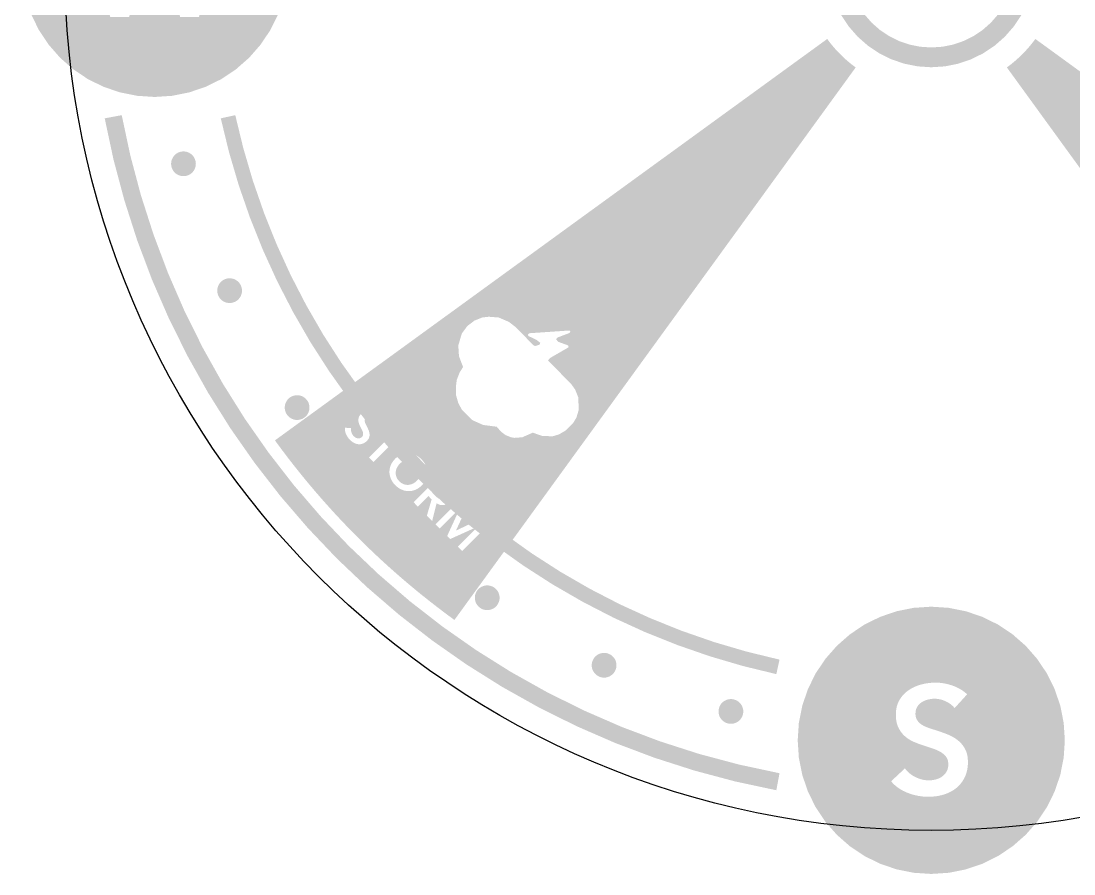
# Model space of a CAD drawing. Header units: millimetres. Extents: x 6 to 441, y 6 to 299.
# Drawn here: x 139 to 181.57, y 142.4 to 176.87 of the extents above; entities that cross this region are included whole.
import ezdxf

# ---------------------------------------------------------------- set-up
doc = ezdxf.new("R2010")
doc.units = ezdxf.units.MM
doc.layers.add('CUT', color=1, linetype='Continuous')
doc.layers.add('RASTER', color=7, linetype='Continuous')

msp = doc.modelspace()

# ---------------------------------------------------------------- hatches: boundary and pattern name
at = {"layer": 'RASTER'}
h = msp.add_hatch(color=7, dxfattribs=at)
h.paths.add_polyline_path([(149.8, 179.2), (149.754, 178.495), (149.616, 177.802), (149.389, 177.134), (149.077, 176.5), (148.684, 175.913), (148.218, 175.382), (147.687, 174.916), (147.1, 174.523), (146.466, 174.211), (145.798, 173.984), (145.105, 173.846), (144.4, 173.8), (143.695, 173.846), (143.002, 173.984), (142.334, 174.211), (141.7, 174.523), (141.113, 174.916), (140.582, 175.382), (140.116, 175.913), (139.723, 176.5), (139.411, 177.134), (139.184, 177.802), (139.046, 178.495), (139, 179.2), (139.046, 179.905), (139.184, 180.598), (139.411, 181.266), (139.723, 181.9), (140.116, 182.487), (140.582, 183.018), (141.113, 183.484), (141.7, 183.877), (142.334, 184.189), (143.002, 184.416), (143.695, 184.554), (144.4, 184.6), (145.105, 184.554), (145.798, 184.416), (146.466, 184.189), (147.1, 183.877), (147.687, 183.484), (148.218, 183.018), (148.684, 182.487), (149.077, 181.9), (149.389, 181.266), (149.616, 180.598), (149.754, 179.905)])
h.paths.add_polyline_path([(141.325, 181.42), (142.608, 177.03), (143.365, 177.03), (144.394, 180.322), (144.406, 180.322), (145.435, 177.03), (146.192, 177.03), (147.475, 181.42), (146.644, 181.42), (145.776, 178.196), (145.764, 178.196), (144.815, 181.42), (144.009, 181.42), (143.042, 178.196), (143.03, 178.196), (142.18, 181.42), (141.325, 181.42)], flags=0)
h = msp.add_hatch(color=7, dxfattribs=at)
h.paths.add_polyline_path([(180, 179.2), (179.964, 178.652), (179.857, 178.113), (179.68, 177.593), (179.437, 177.1), (179.132, 176.643), (178.77, 176.23), (178.357, 175.868), (177.9, 175.563), (177.407, 175.32), (176.887, 175.143), (176.348, 175.036), (175.8, 175), (175.252, 175.036), (174.713, 175.143), (174.193, 175.32), (173.7, 175.563), (173.243, 175.868), (172.83, 176.23), (172.468, 176.643), (172.163, 177.1), (171.92, 177.593), (171.743, 178.113), (171.636, 178.652), (171.6, 179.2), (171.636, 179.748), (171.743, 180.287), (171.92, 180.807), (172.163, 181.3), (172.468, 181.757), (172.83, 182.17), (173.243, 182.532), (173.7, 182.837), (174.193, 183.08), (174.713, 183.257), (175.252, 183.364), (175.8, 183.4), (176.348, 183.364), (176.887, 183.257), (177.407, 183.08), (177.9, 182.837), (178.357, 182.532), (178.77, 182.17), (179.132, 181.757), (179.437, 181.3), (179.68, 180.807), (179.857, 180.287), (179.964, 179.748)])
h.paths.add_polyline_path([(179.2, 179.2), (179.171, 178.756), (179.084, 178.32), (178.941, 177.899), (178.744, 177.5), (178.497, 177.13), (178.204, 176.796), (177.87, 176.503), (177.5, 176.256), (177.101, 176.059), (176.68, 175.916), (176.244, 175.829), (175.8, 175.8), (175.356, 175.829), (174.92, 175.916), (174.499, 176.059), (174.1, 176.256), (173.73, 176.503), (173.396, 176.796), (173.103, 177.13), (172.856, 177.5), (172.659, 177.899), (172.516, 178.32), (172.429, 178.756), (172.4, 179.2), (172.429, 179.644), (172.516, 180.08), (172.659, 180.501), (172.856, 180.9), (173.103, 181.27), (173.396, 181.604), (173.73, 181.897), (174.1, 182.144), (174.499, 182.341), (174.92, 182.484), (175.356, 182.571), (175.8, 182.6), (176.244, 182.571), (176.68, 182.484), (177.101, 182.341), (177.5, 182.144), (177.87, 181.897), (178.204, 181.604), (178.497, 181.27), (178.744, 180.9), (178.941, 180.501), (179.084, 180.08), (179.171, 179.644)], flags=0)
h = msp.add_hatch(color=7, dxfattribs=at)
h.paths.add_polyline_path([(156.521, 152.664), (156.175, 152.919), (155.833, 153.178), (155.494, 153.442), (155.158, 153.71), (154.826, 153.982), (154.498, 154.259), (154.173, 154.54), (153.853, 154.825), (153.535, 155.114), (153.222, 155.408), (152.912, 155.705), (152.607, 156.007), (152.305, 156.312), (152.008, 156.622), (151.714, 156.935), (151.425, 157.253), (151.14, 157.573), (150.859, 157.898), (150.582, 158.226), (150.31, 158.558), (150.042, 158.894), (149.778, 159.233), (149.519, 159.575), (149.264, 159.921), (171.593, 176.144), (171.633, 176.089), (171.675, 176.034), (171.716, 175.981), (171.759, 175.928), (171.802, 175.875), (171.846, 175.823), (171.89, 175.771), (171.936, 175.721), (171.982, 175.67), (172.028, 175.621), (172.075, 175.571), (172.123, 175.523), (172.171, 175.475), (172.221, 175.428), (172.27, 175.382), (172.321, 175.336), (172.371, 175.29), (172.423, 175.246), (172.475, 175.202), (172.528, 175.159), (172.581, 175.116), (172.634, 175.075), (172.689, 175.033), (172.744, 174.993)])
h.paths.add_polyline_path([(157.256, 160.734), (157.681, 160.545), (158.233, 160.473), (158.393, 160.284), (158.584, 160.137), (158.818, 160.044), (158.956, 160.023), (159.264, 160.046), (159.689, 160.233), (160.082, 160.097), (160.496, 160.088), (160.741, 160.159), (161.028, 160.326), (161.314, 160.613), (161.455, 160.847), (161.55, 161.166), (161.525, 161.665), (161.402, 161.973), (161.251, 162.186), (160.307, 163.153), (160.39, 163.252), (161.121, 163.673), (161.136, 163.726), (161.102, 163.765), (160.719, 163.905), (160.628, 164.013), (160.698, 164.081), (161.176, 164.264), (161.212, 164.34), (161.166, 164.362), (159.551, 164.251), (159.493, 164.204), (159.508, 164.143), (159.848, 163.975), (159.991, 163.864), (159.965, 163.792), (159.784, 163.733), (159.71, 163.769), (159.009, 164.491), (158.722, 164.71), (158.308, 164.887), (157.904, 164.918), (157.649, 164.887), (157.33, 164.761), (157.043, 164.544), (156.818, 164.236), (156.678, 163.758), (156.705, 163.323), (156.871, 162.887), (156.731, 162.664), (156.616, 162.366), (156.578, 162.058), (156.586, 161.75), (156.678, 161.431), (156.824, 161.155), (157.256, 160.734)], flags=0)
h.paths.add_polyline_path([(153.355, 160.52), (153.598, 160.531), (153.596, 160.559), (153.593, 160.586), (153.588, 160.614), (153.582, 160.641), (153.574, 160.668), (153.565, 160.695), (153.555, 160.722), (153.542, 160.748), (153.529, 160.774), (153.515, 160.799), (153.5, 160.823), (153.485, 160.846), (153.468, 160.868), (153.451, 160.89), (153.433, 160.91), (153.414, 160.93), (153.397, 160.946), (153.38, 160.962), (153.361, 160.978), (153.343, 160.993), (153.323, 161.007), (153.304, 161.02), (153.284, 161.033), (153.263, 161.046), (153.242, 161.057), (153.221, 161.068), (153.2, 161.077), (153.179, 161.086), (153.157, 161.093), (153.136, 161.1), (153.114, 161.105), (153.092, 161.109), (153.07, 161.113), (153.048, 161.115), (153.026, 161.116), (153.004, 161.115), (152.983, 161.114), (152.961, 161.111), (152.939, 161.107), (152.917, 161.102), (152.896, 161.095), (152.874, 161.087), (152.854, 161.077), (152.833, 161.065), (152.813, 161.052), (152.793, 161.037), (152.773, 161.02), (152.754, 161.002), (152.737, 160.984), (152.721, 160.967), (152.707, 160.949), (152.695, 160.931), (152.684, 160.914), (152.674, 160.896), (152.665, 160.879), (152.659, 160.861), (152.653, 160.844), (152.648, 160.826), (152.644, 160.809), (152.641, 160.792), (152.639, 160.774), (152.637, 160.757), (152.637, 160.74), (152.637, 160.723), (152.639, 160.706), (152.64, 160.689), (152.643, 160.672), (152.646, 160.655), (152.65, 160.638), (152.655, 160.622), (152.66, 160.605), (152.666, 160.589), (152.673, 160.573), (152.679, 160.557), (152.686, 160.541), (152.693, 160.525), (152.7, 160.51), (152.708, 160.495), (152.715, 160.479), (152.723, 160.464), (152.731, 160.449), (152.738, 160.434), (152.746, 160.419), (152.753, 160.404), (152.761, 160.389), (152.768, 160.374), (152.775, 160.36), (152.782, 160.346), (152.789, 160.332), (152.795, 160.318), (152.801, 160.304), (152.806, 160.291), (152.811, 160.277), (152.816, 160.264), (152.819, 160.252), (152.823, 160.239), (152.825, 160.226), (152.827, 160.214), (152.829, 160.202), (152.83, 160.19), (152.83, 160.178), (152.829, 160.167), (152.828, 160.155), (152.827, 160.144), (152.824, 160.133), (152.821, 160.122), (152.816, 160.111), (152.811, 160.101), (152.805, 160.09), (152.797, 160.08), (152.789, 160.07), (152.779, 160.06), (152.769, 160.05), (152.759, 160.041), (152.748, 160.033), (152.738, 160.026), (152.727, 160.02), (152.716, 160.015), (152.705, 160.011), (152.695, 160.008), (152.684, 160.005), (152.673, 160.003), (152.662, 160.002), (152.651, 160.001), (152.64, 160.001), (152.628, 160.001), (152.617, 160.003), (152.606, 160.004), (152.595, 160.006), (152.584, 160.009), (152.573, 160.012), (152.563, 160.016), (152.552, 160.021), (152.542, 160.025), (152.531, 160.031), (152.521, 160.037), (152.511, 160.043), (152.502, 160.049), (152.492, 160.056), (152.483, 160.063), (152.475, 160.07), (152.466, 160.077), (152.458, 160.085), (152.45, 160.093), (152.436, 160.108), (152.422, 160.124), (152.409, 160.142), (152.397, 160.16), (152.386, 160.179), (152.376, 160.2), (152.367, 160.221), (152.359, 160.243), (152.351, 160.266), (152.346, 160.289), (152.341, 160.311), (152.338, 160.334), (152.337, 160.356), (152.337, 160.378), (152.338, 160.4), (152.341, 160.422), (152.095, 160.431), (152.093, 160.398), (152.094, 160.366), (152.096, 160.333), (152.101, 160.301), (152.108, 160.268), (152.117, 160.236), (152.128, 160.203), (152.141, 160.171), (152.156, 160.139), (152.172, 160.108), (152.19, 160.078), (152.208, 160.05), (152.228, 160.022), (152.249, 159.995), (152.272, 159.969), (152.296, 159.944), (152.314, 159.926), (152.333, 159.909), (152.353, 159.893), (152.372, 159.877), (152.393, 159.863), (152.413, 159.849), (152.434, 159.836), (152.456, 159.824), (152.477, 159.813), (152.499, 159.803), (152.521, 159.794), (152.543, 159.786), (152.565, 159.78), (152.587, 159.775), (152.609, 159.77), (152.631, 159.767), (152.653, 159.765), (152.676, 159.765), (152.698, 159.766), (152.72, 159.767), (152.743, 159.771), (152.765, 159.775), (152.787, 159.781), (152.81, 159.788), (152.832, 159.796), (152.854, 159.806), (152.876, 159.818), (152.897, 159.831), (152.918, 159.845), (152.939, 159.862), (152.96, 159.879), (152.98, 159.899), (152.998, 159.917), (153.014, 159.936), (153.028, 159.954), (153.041, 159.973), (153.052, 159.992), (153.062, 160.011), (153.069, 160.03), (153.076, 160.049), (153.081, 160.069), (153.085, 160.088), (153.088, 160.107), (153.089, 160.126), (153.09, 160.145), (153.09, 160.164), (153.089, 160.183), (153.087, 160.202), (153.084, 160.221), (153.08, 160.24), (153.076, 160.258), (153.071, 160.277), (153.065, 160.295), (153.059, 160.313), (153.052, 160.331), (153.045, 160.349), (153.037, 160.367), (153.029, 160.384), (153.021, 160.402), (153.013, 160.419), (153.005, 160.435), (152.996, 160.452), (152.988, 160.468), (152.98, 160.484), (152.973, 160.498), (152.966, 160.511), (152.959, 160.525), (152.952, 160.538), (152.946, 160.55), (152.94, 160.563), (152.934, 160.575), (152.928, 160.588), (152.922, 160.599), (152.918, 160.611), (152.913, 160.623), (152.909, 160.634), (152.905, 160.645), (152.902, 160.656), (152.9, 160.667), (152.898, 160.677), (152.896, 160.688), (152.895, 160.698), (152.894, 160.708), (152.894, 160.718), (152.895, 160.728), (152.896, 160.738), (152.897, 160.748), (152.9, 160.757), (152.902, 160.767), (152.906, 160.776), (152.91, 160.785), (152.916, 160.794), (152.921, 160.803), (152.928, 160.812), (152.935, 160.821), (152.943, 160.829), (152.953, 160.838), (152.962, 160.846), (152.972, 160.853), (152.982, 160.859), (152.992, 160.865), (153.002, 160.869), (153.012, 160.873), (153.023, 160.876), (153.033, 160.878), (153.044, 160.88), (153.054, 160.881), (153.065, 160.881), (153.075, 160.881), (153.086, 160.88), (153.096, 160.879), (153.107, 160.877), (153.117, 160.874), (153.128, 160.871), (153.138, 160.868), (153.148, 160.864), (153.158, 160.86), (153.168, 160.855), (153.178, 160.85), (153.187, 160.844), (153.197, 160.838), (153.206, 160.832), (153.216, 160.826), (153.224, 160.819), (153.233, 160.812), (153.241, 160.805), (153.25, 160.797), (153.257, 160.79), (153.27, 160.776), (153.282, 160.762), (153.293, 160.747), (153.303, 160.731), (153.313, 160.715), (153.322, 160.698), (153.33, 160.68), (153.337, 160.661), (153.343, 160.642), (153.348, 160.624), (153.352, 160.605), (153.355, 160.588), (153.356, 160.57), (153.357, 160.553), (153.357, 160.536), (153.355, 160.52)], flags=0)
h.paths.add_polyline_path([(153.912, 160.07), (153.067, 159.224), (153.245, 159.046), (154.09, 159.892), (154.397, 159.585), (154.553, 159.74), (153.761, 160.532), (153.605, 160.377), (153.912, 160.07)], flags=0)
h.paths.add_polyline_path([(154.123, 159.175), (154.095, 159.145), (154.068, 159.115), (154.043, 159.084), (154.021, 159.052), (154, 159.02), (153.981, 158.988), (153.964, 158.954), (153.949, 158.92), (153.936, 158.886), (153.924, 158.851), (153.915, 158.817), (153.907, 158.782), (153.901, 158.747), (153.897, 158.712), (153.894, 158.677), (153.894, 158.642), (153.895, 158.606), (153.898, 158.571), (153.903, 158.536), (153.91, 158.501), (153.918, 158.466), (153.929, 158.432), (153.941, 158.397), (153.955, 158.363), (153.97, 158.329), (153.988, 158.296), (154.007, 158.263), (154.028, 158.231), (154.051, 158.2), (154.076, 158.169), (154.102, 158.139), (154.13, 158.11), (154.16, 158.081), (154.19, 158.055), (154.221, 158.03), (154.253, 158.007), (154.285, 157.985), (154.318, 157.966), (154.351, 157.948), (154.385, 157.932), (154.42, 157.918), (154.454, 157.906), (154.489, 157.895), (154.524, 157.887), (154.559, 157.88), (154.594, 157.875), (154.63, 157.872), (154.665, 157.87), (154.701, 157.871), (154.736, 157.873), (154.771, 157.877), (154.806, 157.883), (154.841, 157.89), (154.876, 157.9), (154.91, 157.911), (154.945, 157.925), (154.979, 157.94), (155.012, 157.957), (155.045, 157.976), (155.077, 157.996), (155.108, 158.019), (155.139, 158.044), (155.169, 158.07), (155.199, 158.099), (155.228, 158.129), (155.255, 158.16), (155.28, 158.191), (155.303, 158.223), (155.325, 158.255), (155.344, 158.288), (155.361, 158.322), (155.376, 158.356), (155.389, 158.39), (155.4, 158.425), (155.41, 158.459), (155.417, 158.494), (155.423, 158.528), (155.427, 158.563), (155.428, 158.598), (155.428, 158.633), (155.426, 158.668), (155.423, 158.703), (155.417, 158.738), (155.41, 158.772), (155.4, 158.806), (155.389, 158.841), (155.376, 158.875), (155.362, 158.909), (155.345, 158.943), (155.327, 158.976), (155.307, 159.008), (155.286, 159.04), (155.262, 159.071), (155.237, 159.102), (155.211, 159.132), (155.182, 159.162), (155.153, 159.19), (155.123, 159.217), (155.093, 159.241), (155.061, 159.264), (155.03, 159.286), (154.997, 159.305), (154.965, 159.323), (154.931, 159.339), (154.897, 159.354), (154.863, 159.367), (154.829, 159.377), (154.795, 159.387), (154.761, 159.394), (154.726, 159.399), (154.692, 159.403), (154.657, 159.405), (154.622, 159.404), (154.587, 159.403), (154.553, 159.399), (154.518, 159.393), (154.484, 159.385), (154.449, 159.376), (154.415, 159.365), (154.38, 159.352), (154.346, 159.336), (154.313, 159.319), (154.28, 159.3), (154.247, 159.279), (154.215, 159.256), (154.184, 159.231), (154.153, 159.204), (154.123, 159.175)], flags=0)
h.paths.add_polyline_path([(154.317, 158.981), (154.336, 159), (154.356, 159.018), (154.377, 159.034), (154.398, 159.05), (154.419, 159.064), (154.441, 159.077), (154.463, 159.089), (154.486, 159.1), (154.509, 159.11), (154.532, 159.119), (154.555, 159.127), (154.578, 159.133), (154.601, 159.138), (154.624, 159.142), (154.648, 159.145), (154.672, 159.146), (154.695, 159.147), (154.719, 159.146), (154.742, 159.144), (154.766, 159.141), (154.789, 159.137), (154.812, 159.131), (154.835, 159.124), (154.858, 159.116), (154.88, 159.107), (154.902, 159.096), (154.924, 159.084), (154.945, 159.071), (154.966, 159.056), (154.987, 159.04), (155.007, 159.022), (155.027, 159.004), (155.045, 158.984), (155.063, 158.964), (155.079, 158.943), (155.094, 158.922), (155.107, 158.901), (155.119, 158.879), (155.13, 158.857), (155.14, 158.834), (155.148, 158.811), (155.155, 158.788), (155.161, 158.765), (155.165, 158.741), (155.168, 158.718), (155.171, 158.694), (155.171, 158.671), (155.171, 158.647), (155.169, 158.624), (155.166, 158.6), (155.162, 158.577), (155.157, 158.553), (155.151, 158.53), (155.143, 158.507), (155.135, 158.484), (155.125, 158.461), (155.114, 158.439), (155.102, 158.416), (155.089, 158.395), (155.074, 158.373), (155.059, 158.352), (155.042, 158.332), (155.024, 158.312), (155.005, 158.292), (154.985, 158.273), (154.964, 158.254), (154.943, 158.237), (154.922, 158.221), (154.9, 158.206), (154.878, 158.193), (154.856, 158.18), (154.833, 158.169), (154.81, 158.159), (154.787, 158.15), (154.763, 158.143), (154.74, 158.137), (154.717, 158.131), (154.693, 158.127), (154.669, 158.125), (154.645, 158.123), (154.622, 158.123), (154.598, 158.124), (154.574, 158.126), (154.551, 158.13), (154.528, 158.134), (154.505, 158.14), (154.482, 158.147), (154.459, 158.156), (154.436, 158.165), (154.414, 158.176), (154.392, 158.189), (154.371, 158.202), (154.351, 158.217), (154.33, 158.233), (154.311, 158.25), (154.291, 158.268), (154.273, 158.288), (154.256, 158.307), (154.24, 158.327), (154.225, 158.348), (154.212, 158.369), (154.2, 158.391), (154.189, 158.413), (154.18, 158.435), (154.171, 158.458), (154.164, 158.481), (154.158, 158.504), (154.154, 158.527), (154.151, 158.55), (154.148, 158.574), (154.147, 158.597), (154.148, 158.621), (154.149, 158.645), (154.152, 158.669), (154.156, 158.692), (154.161, 158.716), (154.167, 158.739), (154.175, 158.762), (154.184, 158.785), (154.194, 158.808), (154.205, 158.831), (154.217, 158.854), (154.231, 158.876), (154.246, 158.898), (154.262, 158.919), (154.279, 158.94), (154.297, 158.961), (154.317, 158.981)], flags=0)
h.paths.add_polyline_path([(155.869, 158.424), (154.868, 157.423), (155.046, 157.244), (155.471, 157.669), (155.601, 157.538), (155.408, 156.882), (155.623, 156.667), (155.8, 157.379), (155.833, 157.36), (155.865, 157.343), (155.898, 157.33), (155.93, 157.319), (155.963, 157.311), (155.995, 157.306), (156.028, 157.303), (156.06, 157.304), (156.093, 157.307), (156.124, 157.314), (156.155, 157.323), (156.185, 157.336), (156.215, 157.352), (156.244, 157.372), (156.272, 157.394), (156.299, 157.42), (156.318, 157.44), (156.336, 157.46), (156.351, 157.48), (156.365, 157.501), (156.377, 157.521), (156.387, 157.542), (156.396, 157.564), (156.403, 157.585), (156.408, 157.607), (156.412, 157.628), (156.415, 157.65), (156.416, 157.671), (156.416, 157.693), (156.415, 157.714), (156.413, 157.736), (156.409, 157.757), (156.404, 157.778), (156.398, 157.8), (156.391, 157.821), (156.383, 157.841), (156.374, 157.862), (156.363, 157.883), (156.352, 157.903), (156.34, 157.924), (156.327, 157.944), (156.313, 157.964), (156.298, 157.983), (156.283, 158.003), (156.268, 158.021), (156.252, 158.04), (156.235, 158.058), (156.217, 158.076), (155.869, 158.424)], flags=0)
h.paths.add_polyline_path([(155.762, 157.669), (155.616, 157.814), (155.898, 158.096), (156.059, 157.934), (156.067, 157.926), (156.076, 157.917), (156.084, 157.908), (156.092, 157.899), (156.1, 157.889), (156.108, 157.879), (156.116, 157.869), (156.123, 157.859), (156.131, 157.848), (156.137, 157.838), (156.144, 157.827), (156.149, 157.817), (156.154, 157.806), (156.159, 157.795), (156.163, 157.784), (156.166, 157.773), (156.169, 157.762), (156.172, 157.751), (156.173, 157.74), (156.174, 157.729), (156.174, 157.718), (156.174, 157.707), (156.173, 157.696), (156.171, 157.685), (156.169, 157.674), (156.165, 157.663), (156.161, 157.652), (156.155, 157.641), (156.149, 157.631), (156.141, 157.62), (156.132, 157.61), (156.123, 157.599), (156.111, 157.589), (156.1, 157.579), (156.088, 157.57), (156.076, 157.563), (156.065, 157.557), (156.053, 157.552), (156.041, 157.548), (156.029, 157.545), (156.016, 157.543), (156.004, 157.542), (155.992, 157.541), (155.981, 157.542), (155.969, 157.543), (155.957, 157.545), (155.945, 157.547), (155.934, 157.551), (155.922, 157.555), (155.911, 157.559), (155.9, 157.564), (155.888, 157.57), (155.877, 157.576), (155.866, 157.583), (155.855, 157.59), (155.844, 157.598), (155.833, 157.606), (155.822, 157.615), (155.812, 157.623), (155.802, 157.632), (155.791, 157.641), (155.781, 157.65), (155.772, 157.659), (155.762, 157.669)], flags=0)
h.paths.add_polyline_path([(156.759, 157.534), (155.758, 156.533), (155.927, 156.363), (156.732, 157.168), (156.735, 157.165), (156.23, 156.061), (156.355, 155.936), (157.463, 156.437), (157.466, 156.434), (156.661, 155.629), (156.838, 155.453), (157.839, 156.454), (157.559, 156.734), (156.591, 156.28), (156.586, 156.284), (157.038, 157.256), (156.759, 157.534)], flags=0)
h = msp.add_hatch(color=7, dxfattribs=at)
h.paths.add_polyline_path([(202.336, 159.921), (202.081, 159.575), (201.822, 159.233), (201.558, 158.894), (201.29, 158.558), (201.018, 158.226), (200.741, 157.898), (200.46, 157.573), (200.175, 157.253), (199.886, 156.935), (199.592, 156.622), (199.295, 156.312), (198.993, 156.007), (198.688, 155.705), (198.378, 155.408), (198.065, 155.114), (197.747, 154.825), (197.427, 154.54), (197.102, 154.259), (196.774, 153.982), (196.442, 153.71), (196.106, 153.442), (195.767, 153.178), (195.425, 152.919), (195.079, 152.664), (178.856, 174.993), (178.911, 175.033), (178.966, 175.075), (179.019, 175.116), (179.072, 175.159), (179.125, 175.202), (179.177, 175.246), (179.229, 175.29), (179.279, 175.336), (179.33, 175.382), (179.379, 175.428), (179.429, 175.475), (179.477, 175.523), (179.525, 175.571), (179.572, 175.621), (179.618, 175.67), (179.664, 175.721), (179.71, 175.771), (179.754, 175.823), (179.798, 175.875), (179.841, 175.928), (179.884, 175.981), (179.925, 176.034), (179.967, 176.089), (180.007, 176.144)])
h.paths.add_polyline_path([(194.266, 160.656), (194.455, 161.081), (194.527, 161.633), (194.716, 161.793), (194.863, 161.984), (194.956, 162.218), (194.977, 162.356), (194.954, 162.664), (194.767, 163.089), (194.903, 163.482), (194.912, 163.896), (194.841, 164.141), (194.674, 164.428), (194.387, 164.714), (194.153, 164.855), (193.834, 164.95), (193.335, 164.925), (193.027, 164.802), (192.814, 164.651), (191.847, 163.707), (191.748, 163.79), (191.327, 164.521), (191.274, 164.536), (191.235, 164.502), (191.095, 164.119), (190.987, 164.028), (190.919, 164.098), (190.736, 164.576), (190.66, 164.612), (190.638, 164.566), (190.749, 162.951), (190.796, 162.893), (190.857, 162.908), (191.025, 163.248), (191.136, 163.391), (191.208, 163.365), (191.267, 163.184), (191.231, 163.11), (190.509, 162.409), (190.29, 162.122), (190.113, 161.708), (190.082, 161.304), (190.113, 161.049), (190.239, 160.73), (190.456, 160.443), (190.764, 160.218), (191.242, 160.078), (191.677, 160.105), (192.113, 160.271), (192.336, 160.131), (192.634, 160.016), (192.942, 159.978), (193.25, 159.986), (193.569, 160.078), (193.845, 160.224), (194.266, 160.656)], flags=0)
h.paths.add_polyline_path([(194.48, 156.755), (194.469, 156.998), (194.441, 156.996), (194.414, 156.993), (194.386, 156.988), (194.359, 156.982), (194.332, 156.974), (194.305, 156.965), (194.278, 156.955), (194.252, 156.942), (194.226, 156.929), (194.201, 156.915), (194.177, 156.9), (194.154, 156.885), (194.132, 156.868), (194.11, 156.851), (194.09, 156.833), (194.07, 156.814), (194.054, 156.797), (194.038, 156.78), (194.022, 156.761), (194.007, 156.743), (193.993, 156.723), (193.98, 156.704), (193.967, 156.684), (193.954, 156.663), (193.943, 156.642), (193.932, 156.621), (193.923, 156.6), (193.914, 156.579), (193.907, 156.557), (193.9, 156.536), (193.895, 156.514), (193.891, 156.492), (193.887, 156.47), (193.885, 156.448), (193.884, 156.426), (193.885, 156.404), (193.886, 156.383), (193.889, 156.361), (193.893, 156.339), (193.898, 156.317), (193.905, 156.296), (193.913, 156.274), (193.923, 156.254), (193.935, 156.233), (193.948, 156.213), (193.963, 156.193), (193.98, 156.173), (193.998, 156.154), (194.016, 156.137), (194.033, 156.121), (194.051, 156.107), (194.069, 156.095), (194.086, 156.084), (194.104, 156.074), (194.121, 156.065), (194.139, 156.059), (194.156, 156.053), (194.174, 156.048), (194.191, 156.044), (194.208, 156.041), (194.226, 156.039), (194.243, 156.037), (194.26, 156.037), (194.277, 156.037), (194.294, 156.039), (194.311, 156.04), (194.328, 156.043), (194.345, 156.046), (194.362, 156.05), (194.378, 156.055), (194.395, 156.06), (194.411, 156.066), (194.427, 156.073), (194.443, 156.079), (194.459, 156.086), (194.475, 156.093), (194.49, 156.1), (194.505, 156.108), (194.521, 156.115), (194.536, 156.123), (194.551, 156.131), (194.566, 156.138), (194.581, 156.146), (194.596, 156.153), (194.611, 156.161), (194.626, 156.168), (194.64, 156.175), (194.654, 156.182), (194.668, 156.189), (194.682, 156.195), (194.696, 156.201), (194.709, 156.206), (194.723, 156.211), (194.736, 156.216), (194.748, 156.219), (194.761, 156.223), (194.774, 156.225), (194.786, 156.227), (194.798, 156.229), (194.81, 156.23), (194.822, 156.23), (194.833, 156.229), (194.845, 156.228), (194.856, 156.227), (194.867, 156.224), (194.878, 156.221), (194.889, 156.216), (194.899, 156.211), (194.91, 156.205), (194.92, 156.197), (194.93, 156.189), (194.94, 156.179), (194.95, 156.169), (194.959, 156.159), (194.967, 156.148), (194.974, 156.138), (194.98, 156.127), (194.985, 156.116), (194.989, 156.105), (194.992, 156.095), (194.995, 156.084), (194.997, 156.073), (194.998, 156.062), (194.999, 156.051), (194.999, 156.04), (194.999, 156.028), (194.997, 156.017), (194.996, 156.006), (194.994, 155.995), (194.991, 155.984), (194.988, 155.973), (194.984, 155.963), (194.979, 155.952), (194.975, 155.942), (194.969, 155.931), (194.963, 155.921), (194.957, 155.911), (194.951, 155.902), (194.944, 155.892), (194.937, 155.883), (194.93, 155.875), (194.923, 155.866), (194.915, 155.858), (194.907, 155.85), (194.892, 155.836), (194.876, 155.822), (194.858, 155.809), (194.84, 155.797), (194.821, 155.786), (194.8, 155.776), (194.779, 155.767), (194.757, 155.759), (194.734, 155.751), (194.711, 155.746), (194.689, 155.741), (194.666, 155.738), (194.644, 155.737), (194.622, 155.737), (194.6, 155.738), (194.578, 155.741), (194.569, 155.495), (194.602, 155.493), (194.634, 155.494), (194.667, 155.496), (194.699, 155.501), (194.732, 155.508), (194.764, 155.517), (194.797, 155.528), (194.829, 155.541), (194.861, 155.556), (194.892, 155.572), (194.922, 155.59), (194.95, 155.608), (194.978, 155.628), (195.005, 155.649), (195.031, 155.672), (195.056, 155.696), (195.074, 155.714), (195.091, 155.733), (195.107, 155.753), (195.123, 155.772), (195.137, 155.793), (195.151, 155.813), (195.164, 155.834), (195.176, 155.856), (195.187, 155.877), (195.197, 155.899), (195.206, 155.921), (195.214, 155.943), (195.22, 155.965), (195.225, 155.987), (195.23, 156.009), (195.233, 156.031), (195.235, 156.053), (195.235, 156.076), (195.234, 156.098), (195.233, 156.12), (195.229, 156.143), (195.225, 156.165), (195.219, 156.187), (195.212, 156.21), (195.204, 156.232), (195.194, 156.254), (195.182, 156.276), (195.169, 156.297), (195.155, 156.318), (195.138, 156.339), (195.121, 156.36), (195.101, 156.38), (195.083, 156.398), (195.064, 156.414), (195.046, 156.428), (195.027, 156.441), (195.008, 156.452), (194.989, 156.462), (194.97, 156.469), (194.951, 156.476), (194.931, 156.481), (194.912, 156.485), (194.893, 156.488), (194.874, 156.489), (194.855, 156.49), (194.836, 156.49), (194.817, 156.489), (194.798, 156.487), (194.779, 156.484), (194.76, 156.48), (194.742, 156.476), (194.723, 156.471), (194.705, 156.465), (194.687, 156.459), (194.669, 156.452), (194.651, 156.445), (194.633, 156.437), (194.616, 156.429), (194.598, 156.421), (194.581, 156.413), (194.565, 156.405), (194.548, 156.396), (194.532, 156.388), (194.516, 156.38), (194.502, 156.373), (194.489, 156.366), (194.475, 156.359), (194.462, 156.352), (194.45, 156.346), (194.437, 156.34), (194.425, 156.334), (194.412, 156.328), (194.401, 156.322), (194.389, 156.318), (194.377, 156.313), (194.366, 156.309), (194.355, 156.305), (194.344, 156.302), (194.333, 156.3), (194.323, 156.298), (194.312, 156.296), (194.302, 156.295), (194.292, 156.294), (194.282, 156.294), (194.272, 156.295), (194.262, 156.296), (194.252, 156.297), (194.243, 156.3), (194.233, 156.302), (194.224, 156.306), (194.215, 156.31), (194.206, 156.316), (194.197, 156.321), (194.188, 156.328), (194.179, 156.335), (194.171, 156.343), (194.162, 156.353), (194.154, 156.362), (194.147, 156.372), (194.141, 156.382), (194.135, 156.392), (194.131, 156.402), (194.127, 156.412), (194.124, 156.423), (194.122, 156.433), (194.12, 156.444), (194.119, 156.454), (194.119, 156.465), (194.119, 156.475), (194.12, 156.486), (194.121, 156.496), (194.123, 156.507), (194.126, 156.517), (194.129, 156.528), (194.132, 156.538), (194.136, 156.548), (194.14, 156.558), (194.145, 156.568), (194.15, 156.578), (194.156, 156.587), (194.162, 156.597), (194.168, 156.606), (194.174, 156.616), (194.181, 156.624), (194.188, 156.633), (194.195, 156.641), (194.203, 156.65), (194.21, 156.657), (194.224, 156.67), (194.238, 156.682), (194.253, 156.693), (194.269, 156.703), (194.285, 156.713), (194.302, 156.722), (194.32, 156.73), (194.339, 156.737), (194.358, 156.743), (194.376, 156.748), (194.395, 156.752), (194.412, 156.755), (194.43, 156.756), (194.447, 156.757), (194.464, 156.757), (194.48, 156.755)], flags=0)
h.paths.add_polyline_path([(194.93, 157.312), (195.776, 156.467), (195.954, 156.645), (195.108, 157.49), (195.415, 157.797), (195.26, 157.953), (194.468, 157.161), (194.623, 157.005), (194.93, 157.312)], flags=0)
h.paths.add_polyline_path([(195.825, 157.523), (195.855, 157.495), (195.885, 157.468), (195.916, 157.443), (195.948, 157.421), (195.98, 157.4), (196.012, 157.381), (196.046, 157.364), (196.08, 157.349), (196.114, 157.336), (196.149, 157.324), (196.183, 157.315), (196.218, 157.307), (196.253, 157.301), (196.288, 157.297), (196.323, 157.294), (196.358, 157.294), (196.394, 157.295), (196.429, 157.298), (196.464, 157.303), (196.499, 157.31), (196.534, 157.318), (196.568, 157.329), (196.603, 157.341), (196.637, 157.355), (196.671, 157.37), (196.704, 157.388), (196.737, 157.407), (196.769, 157.428), (196.8, 157.451), (196.831, 157.476), (196.861, 157.502), (196.89, 157.53), (196.919, 157.56), (196.945, 157.59), (196.97, 157.621), (196.993, 157.653), (197.015, 157.685), (197.034, 157.718), (197.052, 157.751), (197.068, 157.785), (197.082, 157.82), (197.094, 157.854), (197.105, 157.889), (197.113, 157.924), (197.12, 157.959), (197.125, 157.994), (197.128, 158.03), (197.13, 158.065), (197.129, 158.101), (197.127, 158.136), (197.123, 158.171), (197.117, 158.206), (197.11, 158.241), (197.1, 158.276), (197.089, 158.31), (197.075, 158.345), (197.06, 158.379), (197.043, 158.412), (197.024, 158.445), (197.004, 158.477), (196.981, 158.508), (196.956, 158.539), (196.93, 158.569), (196.901, 158.599), (196.871, 158.628), (196.84, 158.655), (196.809, 158.68), (196.777, 158.703), (196.745, 158.725), (196.712, 158.744), (196.678, 158.761), (196.644, 158.776), (196.61, 158.789), (196.575, 158.8), (196.541, 158.81), (196.506, 158.817), (196.472, 158.823), (196.437, 158.827), (196.402, 158.828), (196.367, 158.828), (196.332, 158.826), (196.297, 158.823), (196.262, 158.817), (196.228, 158.81), (196.194, 158.8), (196.159, 158.789), (196.125, 158.776), (196.091, 158.762), (196.057, 158.745), (196.024, 158.727), (195.992, 158.707), (195.96, 158.686), (195.929, 158.662), (195.898, 158.637), (195.868, 158.611), (195.838, 158.582), (195.81, 158.553), (195.783, 158.523), (195.759, 158.493), (195.736, 158.461), (195.714, 158.43), (195.695, 158.397), (195.677, 158.365), (195.661, 158.331), (195.646, 158.297), (195.633, 158.263), (195.623, 158.229), (195.613, 158.195), (195.606, 158.161), (195.601, 158.126), (195.597, 158.092), (195.595, 158.057), (195.596, 158.022), (195.597, 157.987), (195.601, 157.953), (195.607, 157.918), (195.615, 157.884), (195.624, 157.849), (195.635, 157.815), (195.648, 157.78), (195.664, 157.746), (195.681, 157.713), (195.7, 157.68), (195.721, 157.647), (195.744, 157.615), (195.769, 157.584), (195.796, 157.553), (195.825, 157.523)], flags=0)
h.paths.add_polyline_path([(196.019, 157.717), (196, 157.736), (195.982, 157.756), (195.966, 157.777), (195.95, 157.798), (195.936, 157.819), (195.923, 157.841), (195.911, 157.863), (195.9, 157.886), (195.89, 157.909), (195.881, 157.932), (195.873, 157.955), (195.867, 157.978), (195.862, 158.001), (195.858, 158.024), (195.855, 158.048), (195.854, 158.072), (195.853, 158.095), (195.854, 158.119), (195.856, 158.142), (195.859, 158.166), (195.863, 158.189), (195.869, 158.212), (195.876, 158.235), (195.884, 158.258), (195.893, 158.28), (195.904, 158.302), (195.916, 158.324), (195.929, 158.345), (195.944, 158.366), (195.96, 158.387), (195.978, 158.407), (195.996, 158.427), (196.016, 158.445), (196.036, 158.463), (196.057, 158.479), (196.078, 158.494), (196.099, 158.507), (196.121, 158.519), (196.143, 158.53), (196.166, 158.54), (196.189, 158.548), (196.212, 158.555), (196.235, 158.561), (196.259, 158.565), (196.282, 158.568), (196.306, 158.571), (196.329, 158.571), (196.353, 158.571), (196.376, 158.569), (196.4, 158.566), (196.423, 158.562), (196.447, 158.557), (196.47, 158.551), (196.493, 158.543), (196.516, 158.535), (196.539, 158.525), (196.561, 158.514), (196.584, 158.502), (196.605, 158.489), (196.627, 158.474), (196.648, 158.459), (196.668, 158.442), (196.688, 158.424), (196.708, 158.405), (196.727, 158.385), (196.746, 158.364), (196.763, 158.343), (196.779, 158.322), (196.794, 158.3), (196.807, 158.278), (196.82, 158.256), (196.831, 158.233), (196.841, 158.21), (196.85, 158.187), (196.857, 158.163), (196.863, 158.14), (196.869, 158.117), (196.873, 158.093), (196.875, 158.069), (196.877, 158.045), (196.877, 158.022), (196.876, 157.998), (196.874, 157.974), (196.87, 157.951), (196.866, 157.928), (196.86, 157.905), (196.853, 157.882), (196.844, 157.859), (196.835, 157.836), (196.824, 157.814), (196.811, 157.792), (196.798, 157.771), (196.783, 157.751), (196.767, 157.73), (196.75, 157.711), (196.732, 157.691), (196.712, 157.673), (196.693, 157.656), (196.673, 157.64), (196.652, 157.625), (196.631, 157.612), (196.609, 157.6), (196.587, 157.589), (196.565, 157.58), (196.542, 157.571), (196.519, 157.564), (196.496, 157.558), (196.473, 157.554), (196.45, 157.551), (196.426, 157.548), (196.403, 157.547), (196.379, 157.548), (196.355, 157.549), (196.331, 157.552), (196.308, 157.556), (196.284, 157.561), (196.261, 157.567), (196.238, 157.575), (196.215, 157.584), (196.192, 157.594), (196.169, 157.605), (196.146, 157.617), (196.124, 157.631), (196.102, 157.646), (196.081, 157.662), (196.06, 157.679), (196.039, 157.697), (196.019, 157.717)], flags=0)
h.paths.add_polyline_path([(196.576, 159.269), (197.577, 158.268), (197.756, 158.446), (197.331, 158.871), (197.462, 159.001), (198.118, 158.808), (198.333, 159.023), (197.621, 159.2), (197.64, 159.233), (197.657, 159.265), (197.67, 159.298), (197.681, 159.33), (197.689, 159.363), (197.694, 159.395), (197.697, 159.428), (197.696, 159.46), (197.693, 159.493), (197.686, 159.524), (197.677, 159.555), (197.664, 159.585), (197.648, 159.615), (197.628, 159.644), (197.606, 159.672), (197.58, 159.699), (197.56, 159.718), (197.54, 159.736), (197.52, 159.751), (197.499, 159.765), (197.479, 159.777), (197.458, 159.787), (197.436, 159.796), (197.415, 159.803), (197.393, 159.808), (197.372, 159.812), (197.35, 159.815), (197.329, 159.816), (197.307, 159.816), (197.286, 159.815), (197.264, 159.813), (197.243, 159.809), (197.222, 159.804), (197.2, 159.798), (197.179, 159.791), (197.159, 159.783), (197.138, 159.774), (197.117, 159.763), (197.097, 159.752), (197.076, 159.74), (197.056, 159.727), (197.036, 159.713), (197.017, 159.698), (196.997, 159.683), (196.979, 159.668), (196.96, 159.652), (196.942, 159.635), (196.924, 159.617), (196.576, 159.269)], flags=0)
h.paths.add_polyline_path([(197.331, 159.162), (197.186, 159.016), (196.904, 159.298), (197.066, 159.459), (197.074, 159.467), (197.083, 159.476), (197.092, 159.484), (197.101, 159.492), (197.111, 159.5), (197.121, 159.508), (197.131, 159.516), (197.141, 159.523), (197.152, 159.531), (197.162, 159.537), (197.173, 159.544), (197.183, 159.549), (197.194, 159.554), (197.205, 159.559), (197.216, 159.563), (197.227, 159.566), (197.238, 159.569), (197.249, 159.572), (197.26, 159.573), (197.271, 159.574), (197.282, 159.574), (197.293, 159.574), (197.304, 159.573), (197.315, 159.571), (197.326, 159.569), (197.337, 159.565), (197.348, 159.561), (197.359, 159.555), (197.369, 159.549), (197.38, 159.541), (197.39, 159.532), (197.401, 159.523), (197.411, 159.511), (197.421, 159.5), (197.43, 159.488), (197.437, 159.476), (197.443, 159.465), (197.448, 159.453), (197.452, 159.441), (197.455, 159.429), (197.457, 159.416), (197.458, 159.404), (197.459, 159.392), (197.458, 159.381), (197.457, 159.369), (197.455, 159.357), (197.453, 159.345), (197.449, 159.334), (197.445, 159.322), (197.441, 159.311), (197.436, 159.3), (197.43, 159.288), (197.424, 159.277), (197.417, 159.266), (197.41, 159.255), (197.402, 159.244), (197.394, 159.233), (197.385, 159.222), (197.377, 159.212), (197.368, 159.202), (197.359, 159.191), (197.35, 159.181), (197.341, 159.172), (197.331, 159.162)], flags=0)
h.paths.add_polyline_path([(197.466, 160.159), (198.467, 159.158), (198.637, 159.327), (197.832, 160.132), (197.835, 160.135), (198.939, 159.63), (199.064, 159.755), (198.563, 160.863), (198.566, 160.866), (199.371, 160.061), (199.547, 160.238), (198.546, 161.239), (198.266, 160.959), (198.72, 159.991), (198.716, 159.986), (197.744, 160.438), (197.466, 160.159)], flags=0)
for points in [[(169.536, 145.782), (167.873, 146.137), (166.23, 146.575), (164.611, 147.094), (163.02, 147.693), (161.461, 148.371), (159.938, 149.127), (158.455, 149.957), (157.015, 150.861), (155.622, 151.835), (154.279, 152.878), (152.99, 153.987), (151.758, 155.158), (150.587, 156.39), (149.478, 157.679), (148.435, 159.022), (147.461, 160.415), (146.557, 161.855), (145.727, 163.338), (144.971, 164.861), (144.293, 166.42), (143.694, 168.011), (143.175, 169.63), (142.737, 171.273), (142.382, 172.936), (143.07, 173.064), (143.418, 171.436), (143.846, 169.827), (144.355, 168.242), (144.942, 166.683), (145.606, 165.157), (146.346, 163.665), (147.159, 162.212), (148.044, 160.802), (148.999, 159.437), (150.02, 158.122), (151.106, 156.86), (152.253, 155.653), (153.46, 154.506), (154.722, 153.42), (156.037, 152.399), (157.402, 151.444), (158.812, 150.559), (160.265, 149.746), (161.757, 149.006), (163.283, 148.342), (164.842, 147.755), (166.427, 147.246), (168.036, 146.818), (169.664, 146.47)], [(169.536, 150.475), (168.178, 150.805), (166.836, 151.2), (165.515, 151.658), (164.218, 152.178), (162.946, 152.759), (161.704, 153.4), (160.493, 154.099), (159.317, 154.855), (158.178, 155.666), (157.079, 156.531), (156.023, 157.446), (155.011, 158.411), (154.046, 159.423), (153.131, 160.479), (152.266, 161.578), (151.455, 162.717), (150.699, 163.893), (150, 165.104), (149.359, 166.346), (148.778, 167.618), (148.258, 168.915), (147.8, 170.236), (147.405, 171.578), (147.075, 172.936), (147.661, 173.064), (147.985, 171.733), (148.371, 170.419), (148.82, 169.125), (149.329, 167.854), (149.898, 166.608), (150.526, 165.391), (151.211, 164.205), (151.952, 163.053), (152.747, 161.938), (153.593, 160.861), (154.49, 159.826), (155.435, 158.835), (156.426, 157.89), (157.461, 156.993), (158.538, 156.147), (159.653, 155.352), (160.805, 154.611), (161.991, 153.926), (163.208, 153.298), (164.454, 152.729), (165.725, 152.22), (167.019, 151.771), (168.333, 151.385), (169.664, 151.061)], [(146.067, 171.099), (146.062, 171.034), (146.049, 170.97), (146.028, 170.908), (146, 170.849), (145.963, 170.795), (145.92, 170.745), (145.871, 170.702), (145.817, 170.666), (145.758, 170.637), (145.696, 170.616), (145.632, 170.603), (145.567, 170.599), (145.501, 170.603), (145.437, 170.616), (145.375, 170.637), (145.317, 170.666), (145.262, 170.702), (145.213, 170.745), (145.17, 170.795), (145.134, 170.849), (145.105, 170.908), (145.084, 170.97), (145.071, 171.034), (145.067, 171.099), (145.071, 171.164), (145.084, 171.228), (145.105, 171.29), (145.134, 171.349), (145.17, 171.403), (145.213, 171.453), (145.262, 171.496), (145.317, 171.532), (145.375, 171.561), (145.437, 171.582), (145.501, 171.595), (145.567, 171.599), (145.632, 171.595), (145.696, 171.582), (145.758, 171.561), (145.817, 171.532), (145.871, 171.496), (145.92, 171.453), (145.963, 171.403), (146, 171.349), (146.028, 171.29), (146.049, 171.228), (146.062, 171.164)], [(147.933, 165.972), (147.928, 165.907), (147.916, 165.843), (147.895, 165.781), (147.866, 165.722), (147.829, 165.668), (147.786, 165.618), (147.737, 165.575), (147.683, 165.539), (147.624, 165.51), (147.562, 165.489), (147.498, 165.476), (147.433, 165.472), (147.367, 165.476), (147.303, 165.489), (147.241, 165.51), (147.183, 165.539), (147.128, 165.575), (147.079, 165.618), (147.036, 165.668), (147, 165.722), (146.971, 165.781), (146.95, 165.843), (146.937, 165.907), (146.933, 165.972), (146.937, 166.037), (146.95, 166.101), (146.971, 166.163), (147, 166.222), (147.036, 166.276), (147.079, 166.326), (147.128, 166.369), (147.183, 166.405), (147.241, 166.434), (147.303, 166.455), (147.367, 166.468), (147.433, 166.472), (147.498, 166.468), (147.562, 166.455), (147.624, 166.434), (147.683, 166.405), (147.737, 166.369), (147.786, 166.326), (147.829, 166.276), (147.866, 166.222), (147.895, 166.163), (147.916, 166.101), (147.928, 166.037)], [(150.661, 161.247), (150.656, 161.182), (150.644, 161.118), (150.622, 161.056), (150.594, 160.997), (150.557, 160.943), (150.514, 160.894), (150.465, 160.85), (150.411, 160.814), (150.352, 160.785), (150.29, 160.764), (150.226, 160.751), (150.161, 160.747), (150.095, 160.751), (150.031, 160.764), (149.969, 160.785), (149.911, 160.814), (149.856, 160.85), (149.807, 160.894), (149.764, 160.943), (149.728, 160.997), (149.699, 161.056), (149.678, 161.118), (149.665, 161.182), (149.661, 161.247), (149.665, 161.312), (149.678, 161.376), (149.699, 161.438), (149.728, 161.497), (149.764, 161.551), (149.807, 161.601), (149.856, 161.644), (149.911, 161.68), (149.969, 161.709), (150.031, 161.73), (150.095, 161.743), (150.161, 161.747), (150.226, 161.743), (150.29, 161.73), (150.352, 161.709), (150.411, 161.68), (150.465, 161.644), (150.514, 161.601), (150.557, 161.551), (150.594, 161.497), (150.622, 161.438), (150.644, 161.376), (150.656, 161.312)], [(158.347, 153.561), (158.343, 153.495), (158.33, 153.431), (158.309, 153.369), (158.28, 153.311), (158.244, 153.256), (158.201, 153.207), (158.151, 153.164), (158.097, 153.128), (158.038, 153.099), (157.976, 153.078), (157.912, 153.065), (157.847, 153.061), (157.782, 153.065), (157.718, 153.078), (157.656, 153.099), (157.597, 153.128), (157.543, 153.164), (157.494, 153.207), (157.45, 153.256), (157.414, 153.311), (157.385, 153.369), (157.364, 153.431), (157.351, 153.495), (157.347, 153.561), (157.351, 153.626), (157.364, 153.69), (157.385, 153.752), (157.414, 153.811), (157.45, 153.865), (157.494, 153.914), (157.543, 153.957), (157.597, 153.994), (157.656, 154.022), (157.718, 154.044), (157.782, 154.056), (157.847, 154.061), (157.912, 154.056), (157.976, 154.044), (158.038, 154.022), (158.097, 153.994), (158.151, 153.957), (158.201, 153.914), (158.244, 153.865), (158.28, 153.811), (158.309, 153.752), (158.33, 153.69), (158.343, 153.626)], [(163.072, 150.833), (163.068, 150.767), (163.055, 150.703), (163.034, 150.641), (163.005, 150.583), (162.969, 150.528), (162.926, 150.479), (162.876, 150.436), (162.822, 150.4), (162.763, 150.371), (162.701, 150.35), (162.637, 150.337), (162.572, 150.333), (162.507, 150.337), (162.443, 150.35), (162.381, 150.371), (162.322, 150.4), (162.268, 150.436), (162.218, 150.479), (162.175, 150.528), (162.139, 150.583), (162.11, 150.641), (162.089, 150.703), (162.076, 150.767), (162.072, 150.833), (162.076, 150.898), (162.089, 150.962), (162.11, 151.024), (162.139, 151.083), (162.175, 151.137), (162.218, 151.186), (162.268, 151.229), (162.322, 151.266), (162.381, 151.295), (162.443, 151.316), (162.507, 151.328), (162.572, 151.333), (162.637, 151.328), (162.701, 151.316), (162.763, 151.295), (162.822, 151.266), (162.876, 151.229), (162.926, 151.186), (162.969, 151.137), (163.005, 151.083), (163.034, 151.024), (163.055, 150.962), (163.068, 150.898)], [(168.199, 148.967), (168.195, 148.901), (168.182, 148.837), (168.161, 148.775), (168.132, 148.717), (168.096, 148.662), (168.053, 148.613), (168.003, 148.57), (167.949, 148.534), (167.89, 148.505), (167.828, 148.484), (167.764, 148.471), (167.699, 148.467), (167.634, 148.471), (167.57, 148.484), (167.508, 148.505), (167.449, 148.534), (167.395, 148.57), (167.345, 148.613), (167.302, 148.662), (167.266, 148.717), (167.237, 148.775), (167.216, 148.837), (167.203, 148.901), (167.199, 148.967), (167.203, 149.032), (167.216, 149.096), (167.237, 149.158), (167.266, 149.217), (167.302, 149.271), (167.345, 149.32), (167.395, 149.363), (167.449, 149.4), (167.508, 149.428), (167.57, 149.449), (167.634, 149.462), (167.699, 149.467), (167.764, 149.462), (167.828, 149.449), (167.89, 149.428), (167.949, 149.4), (168.003, 149.363), (168.053, 149.32), (168.096, 149.271), (168.132, 149.217), (168.161, 149.158), (168.182, 149.096), (168.195, 149.032)]]:
    msp.add_hatch(color=7, dxfattribs=at).paths.add_polyline_path(points)
h = msp.add_hatch(color=7, dxfattribs=at)
h.paths.add_polyline_path([(181.2, 147.8), (181.154, 147.095), (181.016, 146.402), (180.789, 145.734), (180.477, 145.1), (180.084, 144.513), (179.618, 143.982), (179.087, 143.516), (178.5, 143.123), (177.866, 142.811), (177.198, 142.584), (176.505, 142.446), (175.8, 142.4), (175.095, 142.446), (174.402, 142.584), (173.734, 142.811), (173.1, 143.123), (172.513, 143.516), (171.982, 143.982), (171.516, 144.513), (171.123, 145.1), (170.811, 145.734), (170.584, 146.402), (170.446, 147.095), (170.4, 147.8), (170.446, 148.505), (170.584, 149.198), (170.811, 149.866), (171.123, 150.5), (171.516, 151.087), (171.982, 151.618), (172.513, 152.084), (173.1, 152.477), (173.734, 152.789), (174.402, 153.016), (175.095, 153.154), (175.8, 153.2), (176.505, 153.154), (177.198, 153.016), (177.866, 152.789), (178.5, 152.477), (179.087, 152.084), (179.618, 151.618), (180.084, 151.087), (180.477, 150.5), (180.789, 149.866), (181.016, 149.198), (181.154, 148.505)])
h.paths.add_polyline_path([(176.742, 149.102), (177.251, 149.66), (177.186, 149.717), (177.118, 149.77), (177.048, 149.82), (176.974, 149.866), (176.898, 149.908), (176.819, 149.947), (176.737, 149.982), (176.653, 150.013), (176.567, 150.041), (176.481, 150.065), (176.396, 150.085), (176.311, 150.102), (176.226, 150.115), (176.142, 150.124), (176.057, 150.129), (175.974, 150.131), (175.899, 150.13), (175.825, 150.126), (175.752, 150.12), (175.678, 150.112), (175.605, 150.101), (175.532, 150.088), (175.46, 150.072), (175.388, 150.054), (175.317, 150.033), (175.247, 150.01), (175.18, 149.984), (175.115, 149.956), (175.052, 149.925), (174.99, 149.892), (174.931, 149.856), (174.873, 149.818), (174.818, 149.777), (174.765, 149.734), (174.716, 149.688), (174.669, 149.639), (174.624, 149.588), (174.582, 149.534), (174.544, 149.477), (174.507, 149.418), (174.475, 149.356), (174.446, 149.291), (174.422, 149.224), (174.403, 149.153), (174.387, 149.08), (174.377, 149.003), (174.37, 148.924), (174.368, 148.842), (174.369, 148.766), (174.374, 148.693), (174.382, 148.623), (174.393, 148.557), (174.407, 148.494), (174.424, 148.434), (174.444, 148.377), (174.467, 148.324), (174.493, 148.273), (174.52, 148.224), (174.55, 148.177), (174.581, 148.132), (174.614, 148.09), (174.649, 148.049), (174.686, 148.01), (174.724, 147.974), (174.764, 147.939), (174.806, 147.906), (174.849, 147.874), (174.892, 147.845), (174.938, 147.817), (174.984, 147.791), (175.032, 147.767), (175.081, 147.744), (175.13, 147.723), (175.18, 147.702), (175.23, 147.683), (175.279, 147.664), (175.329, 147.645), (175.378, 147.628), (175.428, 147.611), (175.478, 147.595), (175.528, 147.578), (175.579, 147.562), (175.628, 147.545), (175.678, 147.529), (175.726, 147.513), (175.774, 147.497), (175.821, 147.481), (175.868, 147.465), (175.914, 147.449), (175.958, 147.433), (176.001, 147.416), (176.042, 147.398), (176.081, 147.379), (176.119, 147.36), (176.156, 147.34), (176.191, 147.32), (176.224, 147.298), (176.255, 147.276), (176.285, 147.252), (176.313, 147.228), (176.339, 147.203), (176.364, 147.177), (176.387, 147.149), (176.408, 147.121), (176.426, 147.092), (176.443, 147.06), (176.457, 147.027), (176.468, 146.992), (176.477, 146.955), (176.483, 146.916), (176.487, 146.875), (176.488, 146.833), (176.487, 146.789), (176.484, 146.747), (176.478, 146.706), (176.47, 146.668), (176.46, 146.631), (176.448, 146.596), (176.434, 146.563), (176.417, 146.532), (176.398, 146.503), (176.379, 146.474), (176.357, 146.447), (176.335, 146.421), (176.311, 146.397), (176.286, 146.373), (176.259, 146.351), (176.231, 146.331), (176.202, 146.311), (176.172, 146.293), (176.141, 146.277), (176.109, 146.262), (176.077, 146.248), (176.043, 146.236), (176.009, 146.225), (175.974, 146.216), (175.938, 146.208), (175.903, 146.201), (175.868, 146.195), (175.833, 146.19), (175.798, 146.187), (175.763, 146.184), (175.729, 146.182), (175.695, 146.182), (175.629, 146.184), (175.564, 146.19), (175.498, 146.2), (175.432, 146.214), (175.365, 146.233), (175.299, 146.255), (175.232, 146.281), (175.165, 146.312), (175.099, 146.346), (175.036, 146.383), (174.977, 146.423), (174.922, 146.465), (174.87, 146.511), (174.821, 146.56), (174.776, 146.611), (174.734, 146.665), (174.176, 146.145), (174.243, 146.069), (174.315, 145.999), (174.392, 145.933), (174.473, 145.873), (174.559, 145.816), (174.65, 145.765), (174.745, 145.718), (174.845, 145.677), (174.948, 145.639), (175.051, 145.607), (175.155, 145.58), (175.259, 145.558), (175.364, 145.541), (175.469, 145.528), (175.576, 145.521), (175.682, 145.518), (175.762, 145.52), (175.841, 145.524), (175.92, 145.531), (175.997, 145.54), (176.073, 145.552), (176.148, 145.567), (176.223, 145.585), (176.296, 145.605), (176.368, 145.628), (176.437, 145.654), (176.504, 145.683), (176.569, 145.714), (176.631, 145.748), (176.691, 145.784), (176.749, 145.824), (176.804, 145.866), (176.857, 145.91), (176.907, 145.958), (176.955, 146.008), (177, 146.062), (177.042, 146.118), (177.081, 146.177), (177.118, 146.238), (177.152, 146.303), (177.182, 146.37), (177.209, 146.44), (177.231, 146.513), (177.249, 146.589), (177.263, 146.667), (177.274, 146.749), (177.28, 146.833), (177.282, 146.92), (177.28, 146.999), (177.274, 147.074), (177.265, 147.147), (177.252, 147.216), (177.235, 147.281), (177.214, 147.344), (177.189, 147.403), (177.161, 147.459), (177.13, 147.512), (177.096, 147.563), (177.061, 147.611), (177.023, 147.657), (176.983, 147.701), (176.941, 147.743), (176.897, 147.782), (176.851, 147.819), (176.803, 147.853), (176.754, 147.886), (176.704, 147.918), (176.653, 147.947), (176.6, 147.975), (176.546, 148.001), (176.491, 148.025), (176.436, 148.048), (176.379, 148.069), (176.323, 148.09), (176.268, 148.11), (176.213, 148.13), (176.159, 148.149), (176.105, 148.168), (176.051, 148.186), (175.998, 148.203), (175.952, 148.217), (175.907, 148.231), (175.863, 148.245), (175.82, 148.259), (175.778, 148.273), (175.737, 148.287), (175.697, 148.301), (175.657, 148.315), (175.619, 148.329), (175.583, 148.344), (175.548, 148.359), (175.514, 148.375), (175.482, 148.392), (175.451, 148.409), (175.422, 148.426), (175.394, 148.445), (175.368, 148.464), (175.343, 148.484), (175.319, 148.505), (175.297, 148.527), (175.276, 148.55), (175.257, 148.574), (175.24, 148.599), (175.223, 148.625), (175.209, 148.652), (175.196, 148.68), (175.186, 148.71), (175.177, 148.741), (175.17, 148.773), (175.165, 148.807), (175.162, 148.842), (175.161, 148.879), (175.163, 148.918), (175.166, 148.956), (175.171, 148.993), (175.179, 149.028), (175.189, 149.062), (175.202, 149.094), (175.216, 149.125), (175.233, 149.155), (175.251, 149.183), (175.271, 149.209), (175.292, 149.235), (175.314, 149.259), (175.338, 149.281), (175.362, 149.302), (175.388, 149.322), (175.416, 149.341), (175.444, 149.358), (175.473, 149.374), (175.503, 149.389), (175.533, 149.403), (175.565, 149.415), (175.597, 149.427), (175.63, 149.437), (175.664, 149.446), (175.698, 149.454), (175.732, 149.461), (175.766, 149.467), (175.8, 149.472), (175.834, 149.475), (175.868, 149.478), (175.902, 149.48), (175.936, 149.48), (175.994, 149.479), (176.051, 149.473), (176.108, 149.465), (176.165, 149.453), (176.222, 149.438), (176.279, 149.419), (176.335, 149.397), (176.392, 149.372), (176.447, 149.344), (176.499, 149.314), (176.547, 149.283), (176.593, 149.25), (176.635, 149.215), (176.674, 149.179), (176.71, 149.141), (176.742, 149.102)], flags=0)

# ---------------------------------------------------------------- linework, layer by layer
at = {"layer": 'CUT'}
msp.add_circle((175.8, 179.2), 35.04, dxfattribs=at)

doc.saveas('drawing.dxf')
